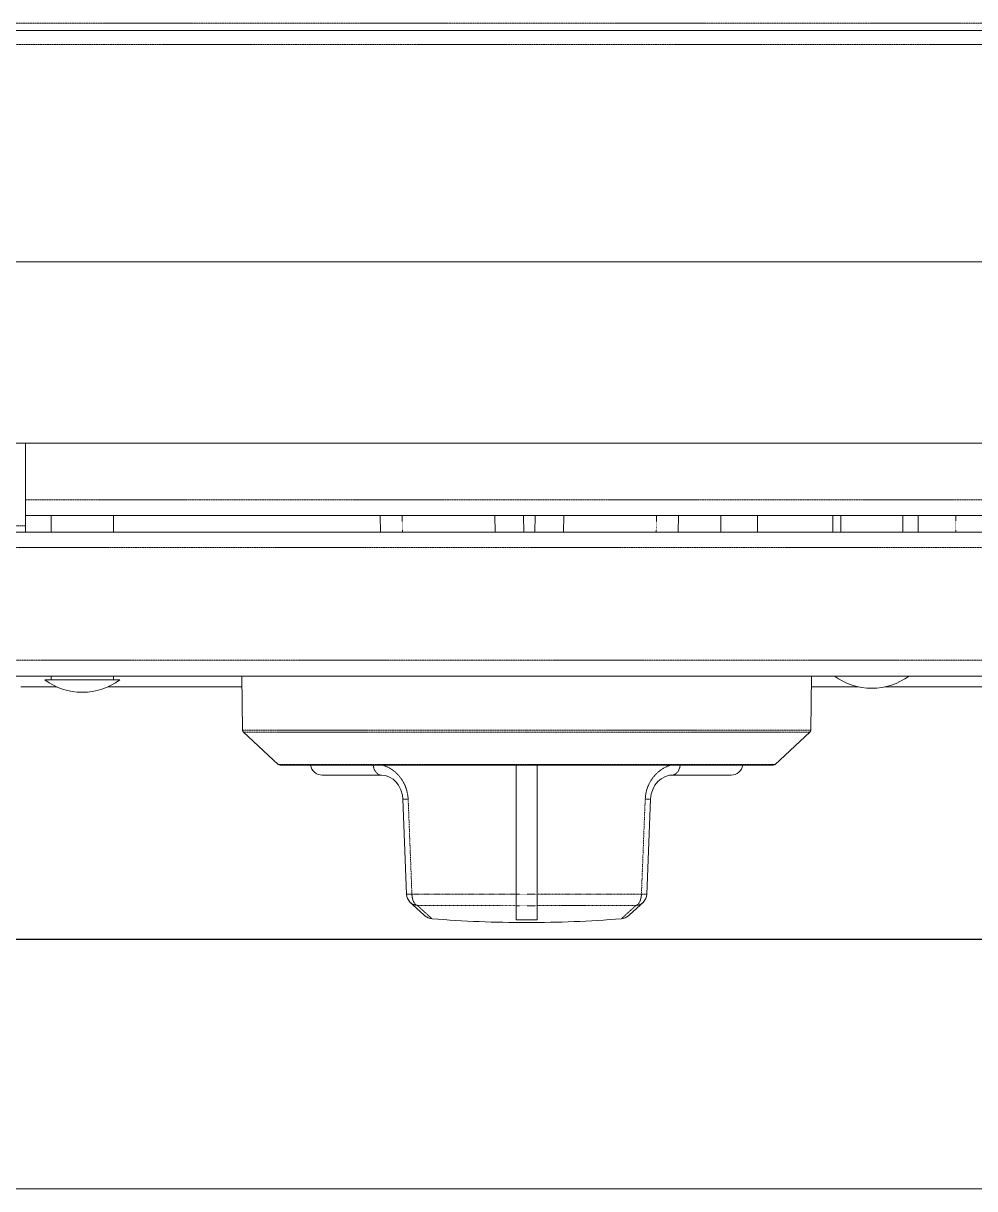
# Model space of a CAD drawing. Header units: millimetres. Extents: x 60499 to 556746, y 248297 to 497145.
# Drawn here: x 250391 to 254399, y 472110 to 477017 of the extents above; entities that cross this region are included whole.
import ezdxf

# ---------------------------------------------------------------- set-up
doc = ezdxf.new("R2010")
doc.units = ezdxf.units.MM
doc.linetypes.add('PHANTOM', pattern=[20, 10, -2, 2, -2, 2, -2])

msp = doc.modelspace()

# ---------------------------------------------------------------- linework, layer by layer
at = {"color": 7, "linetype": 'PHANTOM', "lineweight": 13, "ltscale": 0.03937}
for p, q in [((266995.9, 477017), (246386.7, 477017)), ((246412.8, 476927.6), (266969.9, 476927.6)), ((262998, 475011.1), (250400.6, 475011.1)), ((249613.7, 474901.1), (250400.6, 474901.1)), ((246031.9, 474809.5), (267366.7, 474809.5)), ((267786.6, 474335), (245612, 474335)), ((252512, 474041), (251315.4, 474041)), ((252512, 474032), (251319.4, 474032)), ((253708.5, 474041), (252512, 474041)), ((253704.5, 474032), (252512, 474032)), ((251464.5, 473896.7), (252512, 473896.7)), ((252512, 473896.7), (253559.4, 473896.7))]:
    msp.add_line(p, q, dxfattribs=at)
at = {"color": 7, "lineweight": 13, "ltscale": 0.03937}
for p, q in [((246386.7, 476987.2), (266995.9, 476987.2)), ((267616.5, 476013.1), (245781.2, 476013.1)), ((267616.5, 475248.8), (245781.2, 475248.8)), ((262998, 474944.7), (250400.6, 474944.7)), ((246031.9, 474875), (267366.7, 474875)), ((267760.6, 474268.7), (245638, 474268.7)), ((255228.2, 474223.1), (254022.8, 474223.1)), ((251473.1, 473893.3), (252512, 473893.3)), ((252512, 473893.3), (253550.8, 473893.3)), ((266782.2, 473160.2), (246630.7, 473160.2)), ((266782.2, 473159.8), (246630.7, 473159.8)), ((266782.2, 472110), (246630.7, 472110))]:
    msp.add_line(p, q, dxfattribs=at)
at = {"color": 7, "lineweight": 13, "ltscale": 0.010352}
msp.add_line((250400.6, 474901.1), (250400.6, 475248.8), dxfattribs=at)
at = {"color": 7, "lineweight": 13, "ltscale": 0.000775}
msp.add_line((250400.6, 474901.1), (250400.6, 474875), dxfattribs=at)
at = {"color": 7, "lineweight": 13, "ltscale": 0.002075}
for p, q in [((250509, 474944.7), (250509, 474875)), ((250771, 474944.7), (250771, 474875)), ((251895.9, 474875), (251894.7, 474944.7)), ((252378.6, 474875), (252377.6, 474944.7)), ((252499.7, 474875), (252498.5, 474944.7)), ((252547.6, 474944.7), (252546.4, 474875)), ((252667.5, 474875), (252668.4, 474944.7)), ((253150.2, 474875), (253151.4, 474944.7)), ((253329.5, 474944.7), (253329.5, 474875)), ((253484.9, 474944.7), (253484.9, 474875)), ((253801.1, 474944.7), (253801.1, 474875)), ((253834.7, 474944.7), (253834.7, 474875)), ((254096.7, 474944.7), (254096.7, 474875)), ((254161.4, 474875), (254161.4, 474944.7))]:
    msp.add_line(p, q, dxfattribs=at)
at = {"color": 7, "linetype": 'PHANTOM', "lineweight": 13, "ltscale": 0.002075}
for p, q in [((251988.3, 474875), (251987, 474944.7)), ((253057.8, 474875), (253059, 474944.7)), ((254319.2, 474875), (254319.2, 474944.7))]:
    msp.add_line(p, q, dxfattribs=at)
at = {"color": 7, "lineweight": 13, "ltscale": 0.000493}
for p, q in [((250509, 474268.7), (250509, 474252.1)), ((250771, 474268.7), (250771, 474252.1))]:
    msp.add_line(p, q, dxfattribs=at)
at = {"color": 7, "lineweight": 13, "ltscale": 0.00678}
for p, q in [((251315.4, 474041), (251311.4, 474268.7)), ((253708.5, 474041), (253712.5, 474268.7))]:
    msp.add_line(p, q, dxfattribs=at)
at = {"color": 7, "lineweight": 13, "ltscale": 0.004488}
msp.add_line((250532.1, 474223.1), (250381.3, 474223.1), dxfattribs=at)
at = {"color": 7, "lineweight": 13, "ltscale": 0.004687}
for p, q in [((250482.5, 474252.1), (250640, 474252.1)), ((250640, 474252.1), (250797.5, 474252.1))]:
    msp.add_line(p, q, dxfattribs=at)
at = {"color": 7, "lineweight": 13, "ltscale": 0.016798}
msp.add_line((251312.2, 474223.1), (250747.9, 474223.1), dxfattribs=at)
at = {"color": 7, "lineweight": 13, "ltscale": 0.00586}
msp.add_line((253908.5, 474223.1), (253711.7, 474223.1), dxfattribs=at)
at = {"color": 7, "lineweight": 13, "ltscale": 0.005906}
for p, q in [((251464.5, 473896.7), (251319.4, 474032)), ((253559.4, 473896.7), (253704.5, 474032))]:
    msp.add_line(p, q, dxfattribs=at)
at = {"color": 7, "lineweight": 13, "ltscale": 0.016151}
for p, q in [((252468.3, 473893.3), (252468.3, 473350.7)), ((252555.6, 473893.3), (252555.6, 473350.7))]:
    msp.add_line(p, q, dxfattribs=at)
at = {"color": 7, "lineweight": 13, "ltscale": 0.007428}
for p, q in [((251651.1, 473851.3), (251900.6, 473851.3)), ((253123.3, 473851.3), (253372.8, 473851.3))]:
    msp.add_line(p, q, dxfattribs=at)
at = {"color": 7, "lineweight": 13, "ltscale": 0.011891}
for p, q in [((252005.4, 473350.6), (251990.1, 473749.8)), ((253018.5, 473350.6), (253033.8, 473749.8))]:
    msp.add_line(p, q, dxfattribs=at)
at = {"color": 7, "lineweight": 13, "ltscale": 0.01189}
msp.add_line((251990.1, 473749.8), (252005.4, 473350.7), dxfattribs=at)
at = {"color": 7, "linetype": 'PHANTOM', "lineweight": 13, "ltscale": 0.011892}
for p, q in [((252012.7, 473750), (252028.5, 473350.8)), ((252995.4, 473350.8), (253011.2, 473750))]:
    msp.add_line(p, q, dxfattribs=at)
at = {"color": 7, "linetype": 'PHANTOM', "lineweight": 13, "ltscale": 0.013092}
for p, q in [((252468.3, 473350.8), (252028.5, 473350.8)), ((252995.4, 473350.8), (252555.6, 473350.8))]:
    msp.add_line(p, q, dxfattribs=at)
at = {"color": 7, "lineweight": 13, "ltscale": 0.001497}
for p, q in [((252468.3, 473300.4), (252468.3, 473350.7)), ((252555.6, 473300.4), (252555.6, 473350.7))]:
    msp.add_line(p, q, dxfattribs=at)
at = {"color": 7, "linetype": 'PHANTOM', "lineweight": 13, "ltscale": 0.0026}
for p, q in [((252555.6, 473350.7), (252468.3, 473350.7)), ((252555.6, 473300.4), (252468.3, 473300.4))]:
    msp.add_line(p, q, dxfattribs=at)
at = {"color": 7, "linetype": 'PHANTOM', "lineweight": 13, "ltscale": 0.012417}
for p, q in [((252051.2, 473302.9), (252468.3, 473302.9)), ((252555.6, 473302.9), (252972.7, 473302.9))]:
    msp.add_line(p, q, dxfattribs=at)
at = {"color": 7, "lineweight": 13, "ltscale": 0.001733}
for p, q in [((252468.3, 473242.2), (252468.3, 473300.4)), ((252555.6, 473242.2), (252555.6, 473300.4))]:
    msp.add_line(p, q, dxfattribs=at)
at = {"color": 7, "lineweight": 13, "ltscale": 0.0026}
msp.add_line((252555.6, 473242.2), (252468.3, 473242.2), dxfattribs=at)
at = {"color": 7, "linetype": 'PHANTOM', "lineweight": 13, "ltscale": 0.03937}
for points in [[(251906.9, 473893.3), (251930, 473883.6), (251941.6, 473876.7), (251953.3, 473868.3), (251965, 473858), (251976.6, 473845.4), (251987.9, 473829.7), (251998.5, 473810.2), (252003.3, 473798.3), (252007.5, 473784.8), (252011.6, 473763.6), (252012.7, 473750)], [(253011.2, 473750), (253013.7, 473773.1), (253017.3, 473788.1), (253021.8, 473801.5), (253032.5, 473823.9), (253043.7, 473840.8), (253055.4, 473854.5), (253066.1, 473864.6), (253076.9, 473873.1), (253089.7, 473881.2), (253102.3, 473887.6), (253117, 473893.3)], [(252012.7, 473750), (251992.1, 473749.7), (251990.3, 473749.7), (251990.2, 473749.8), (251990.2, 473749.8), (251990.1, 473749.8)], [(253011.2, 473750), (253032.9, 473749.7), (253033.7, 473749.8), (253033.7, 473749.8), (253033.8, 473749.8)], [(252005.4, 473350.7), (252005.4, 473350.6), (252005.5, 473350.6), (252006.4, 473350.5), (252028, 473350.8), (252028.5, 473350.8)], [(252995.4, 473350.8), (253017.4, 473350.5), (253018.4, 473350.6), (253018.5, 473350.6), (253018.5, 473350.6)]]:
    msp.add_lwpolyline(points, dxfattribs=at)
at = {"color": 7, "lineweight": 13, "ltscale": 0.03937}
for points in [[(251900.6, 473851.3), (251917.1, 473849.3), (251934.7, 473842.9), (251949, 473833.8), (251961.7, 473821.9), (251971.5, 473809.2), (251981.9, 473789.2), (251988.2, 473767.2), (251990.1, 473749.8)], [(253033.8, 473749.8), (253036.9, 473772.9), (253044.2, 473794.3), (253052.5, 473809.2), (253065.1, 473824.9), (253078.5, 473836.4), (253096.3, 473846.1), (253113.5, 473850.6), (253123.3, 473851.3)]]:
    msp.add_lwpolyline(points, dxfattribs=at)
for centre, radius, start, end in [((253965.7, 474481), 264.1, 233.4944, 270), ((253965.7, 474481), 264.1, 270, 306.5056), ((250640, 474464.2), 264.1, 233.4053, 270), ((250640, 474464.2), 264.1, 270, 306.5947), ((251328, 474041.2), 12.6, 181, 227), ((253695.9, 474041.2), 12.6, 313, 359), ((251473.1, 473905.9), 12.6, 227, 270), ((251651.1, 473901.7), 50.4, 189.5941, 270), ((253372.8, 473901.7), 50.4, 270, 350.4059), ((253550.8, 473905.9), 12.6, 270, 313), ((252055.8, 473352.6), 50.4, 182.1704, 227.4959), ((252055.8, 473352.6), 50.4, 182.1915, 227.519), ((252968.1, 473352.6), 50.4, 312.5, 357.8085), ((262305.7, 484537.1), 15221.2, 227.49654, 227.80994), ((242718.2, 484537.1), 15221.2, 312.19006, 312.50344), ((252117.1, 473296.7), 50.4, 227.8586, 265.4594), ((252512, 478269.6), 5038.9, 265.4597, 270), ((252512, 478269.6), 5038.9, 270, 274.5403), ((252906.8, 473296.7), 50.4, 274.5406, 312.1414)]:
    msp.add_arc(centre, radius, start, end, dxfattribs=at)
at = {"color": 7, "linetype": 'PHANTOM', "lineweight": 13, "ltscale": 0.03937}
for centre, radius, start, end in [((263095.6, 485360.2), 16351.1, 227.51049, 227.80408), ((241935.9, 485351.9), 16339.8, 312.196, 312.48979), ((252969.7, 473351), 48.2, 273.6427, 312.4016)]:
    msp.add_arc(centre, radius, start, end, dxfattribs=at)
for centre, major_axis, ratio, start_param, end_param in [((251900.6, 473901.7), (0, -50.4), 0.710181, 4.879767, 6.283157), ((253123.3, 473901.7), (0, -50.4), 0.710166, 0, 1.403348), ((252055.8, 473352.6), (0, 50.4), 0.541983, 1.605703, 2.972054), ((252968.1, 473352.6), (0, 50.4), 0.541983, 3.311131, 4.677482), ((252055.8, 473352.6), (-34, -37.1), 0.973066, 6.283185, 6.945703)]:
    msp.add_ellipse(centre, major_axis=major_axis, ratio=ratio, start_param=start_param, end_param=end_param, dxfattribs=at)

doc.saveas('drawing.dxf')
